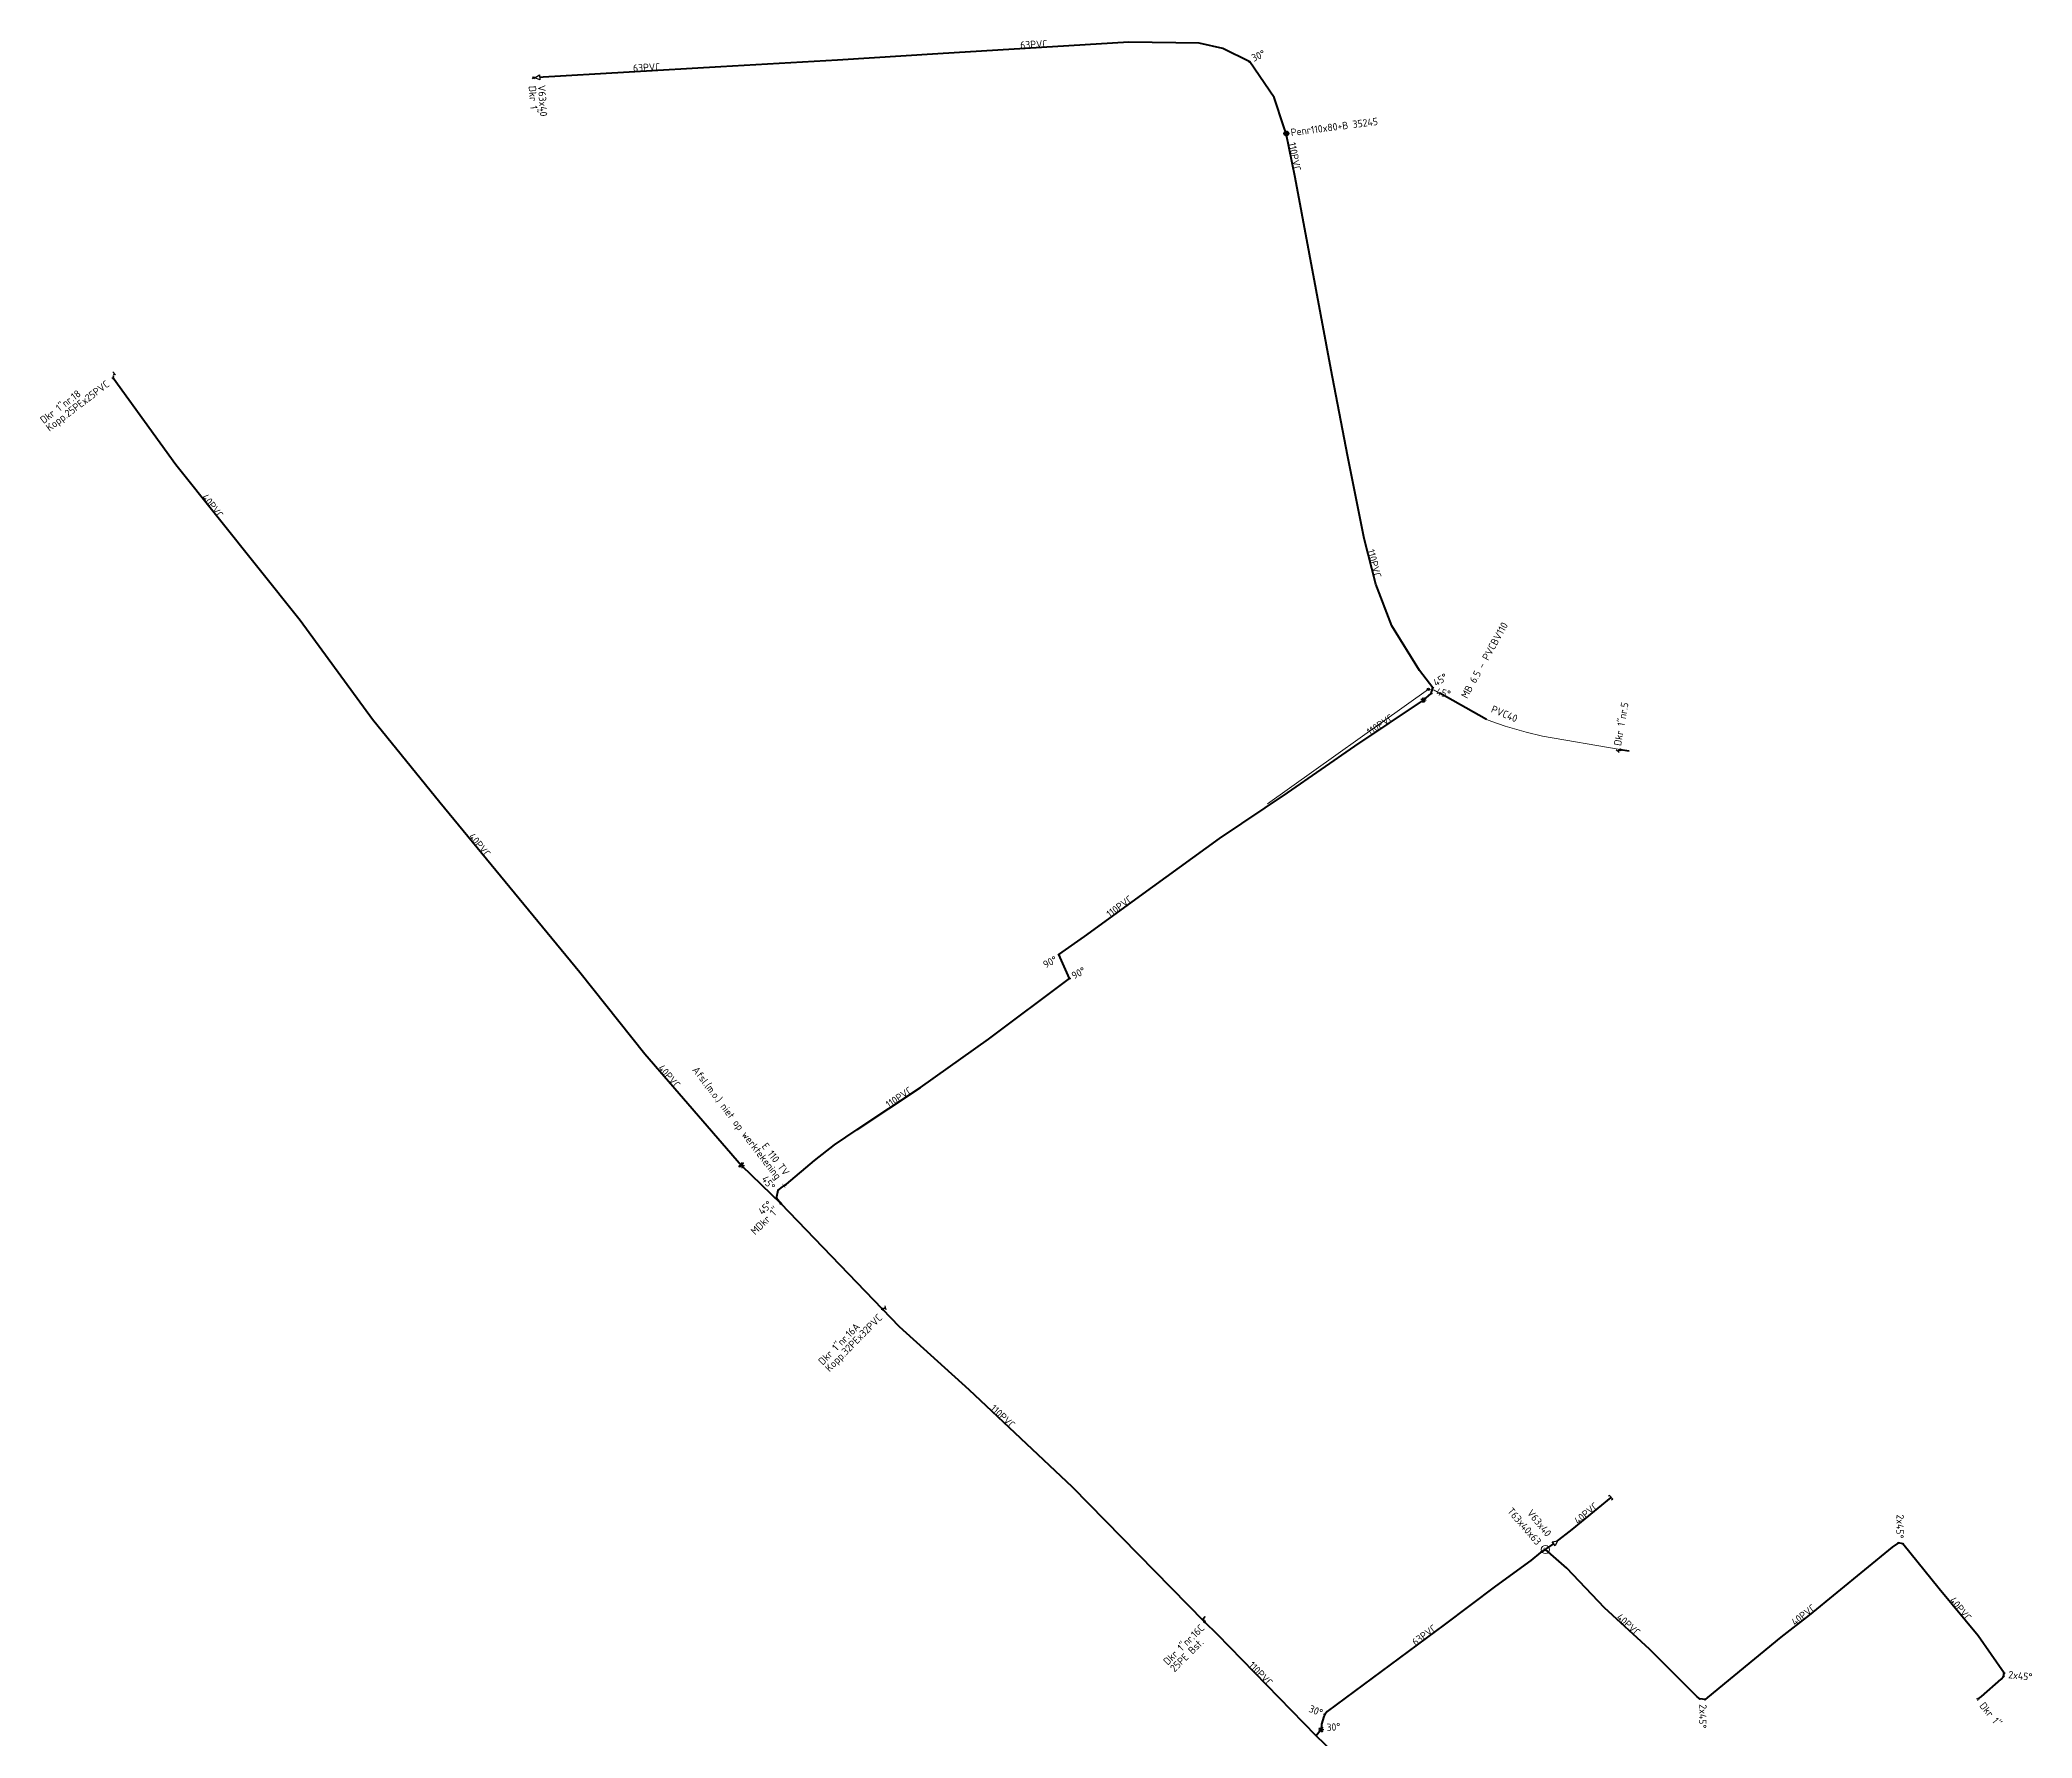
# Model space of a CAD drawing. Extents: x 164354 to 164697, y 386046 to 386431.
# Drawn here: x 164353.7 to 164596.3, y 386223.9 to 386430.7 of the extents above; entities that cross this region are included whole.
import ezdxf
from ezdxf.enums import TextEntityAlignment as Align

# ---------------------------------------------------------------- set-up
doc = ezdxf.new("R2010")
doc.units = 0
doc.linetypes.add('KL-WATERNIEUW-N', pattern=[7.5, 6, -1.5])
for name, color, linetype, lineweight in [('B04-OI-KL-WATER_DISTRIBUTIELEIDING_PVC_40-G', 5, 'KL-WATER-SO', 50), ('N01-OI-KL-WATER-T18', 10, 'Continuous', 18), ('N01-OI-KL-WATER_DISTRIBUTIELEIDING_PVC_40-G', 201, 'Continuous', 50), ('N01-OI-KL-WATER_HUISAANSLUITING_PE_25-G', 13, 'KL-WATERNIEUW-N', 35), ('N01-OI-KL-WATER_HULPSTUK-S-500', 161, 'Continuous', 25), ('N02-OI-KL-WATER-T18', 10, 'Continuous', 18), ('N02-OI-KL-WATER_DISTRIBUTIELEIDING_PVC_40-G', 201, 'Continuous', 50), ('N02-OI-KL-WATER_DISTRIBUTIELEIDING_PVC_63-G', 151, 'Continuous', 50), ('N02-OI-KL-WATER_HULPSTUK-S-500', 161, 'Continuous', 25), ('N03-OI-KL-OPMERKING-T18', 10, 'Continuous', 18), ('N03-OI-KL-WATER-T18', 10, 'Continuous', 18), ('N03-OI-KL-WATER_DISTRIBUTIELEIDING_PVC_40-G', 201, 'Continuous', 50), ('N03-OI-KL-WATER_DISTRIBUTIELEIDING_PVC_63-G', 151, 'Continuous', 50), ('N03-OI-KL-WATER_DISTRIBUTIELEIDING_PVCBV_110-G', 150, 'Continuous', 50), ('N03-OI-KL-WATER_HUISAANSLUITING_PE_25-G', 13, 'Continuous', 35), ('N03-OI-KL-WATER_HUISAANSLUITING_PE_32-G', 13, 'Continuous', 35), ('N03-OI-KL-WATER_HULPSTUK-S-500', 161, 'Continuous', 25), ('N04-OI-KL-OPMERKING-T18', 10, 'Continuous', 18), ('N04-OI-KL-WATER_DISTRIBUTIELEIDING_PVC_63-G', 151, 'Continuous', 50), ('N04-OI-KL-WATER_DISTRIBUTIELEIDING_PVCBV_110-G', 150, 'Continuous', 50), ('N04-OI-KL-WATER_HUISAANSLUITING_PE_25-G', 13, 'Continuous', 35), ('N04-OI-KL-WATER_HULPSTUK-S-500', 161, 'Continuous', 25), ('T04-OI-KL-WATER_DISTRIBUTIELEIDING_PVC-G', 131, 'KL-WATER-T', 18), ('T04-OI-KL-WATER_DISTRIBUTIELEIDING_PVC-T18', 10, 'Continuous', 18), ('T04-OI-KL-WATER_HULPSTUK-S', 131, 'Continuous', 25), ('T04-OI-KL-WATER_MANTELBUIS_PVCBV-G', 131, 'KL-WATER-T', 100), ('T04-OI-KL-WATER_MANTELBUIS_PVCBV-T18', 10, 'Continuous', 18)]:
    doc.layers.add(name, color=color, linetype=linetype, lineweight=lineweight)
doc.styles.add('NLCS-ISO', font='NLCS-ISO.ttf')
doc.styles.add('NLCS-ISO-M500-T18', font='NLCS-ISO.ttf', dxfattribs={"height": 0.9})
doc.linetypes.add('KL-WATER-SO', pattern='A,7,-0.5,[168,NLCS.SHX,S=0.75,R=0,X=0.75,Y=0],-2', length=9.5)
doc.linetypes.add('KL-WATER-T', pattern='A,3.5,[7,pj.shx,S=1,R=0,X=0,Y=0],3.5,-0.5,[168,NLCS.SHX,S=0.75,R=0,X=0.75,Y=0],-2', length=9.5)

# ---------------------------------------------------------------- blocks, each defined once
blk = doc.blocks.new('SKL-WTB_HULP_BOCHT-SO')
blk.add_circle((0, 0), 0.15)
blk = doc.blocks.new('SKL-WTB_HULP_DIENSTKRAAN_NEN3116-SO')
for points in [[(-0.23, 0.23), (0.23, -0.23)], [(-0.23, -0.23), (0.23, 0.23)]]:
    blk.add_lwpolyline(points)
blk = doc.blocks.new('SKL-WTB_HULP_VERLOOP_NEN3116-SO')
blk.add_wipeout([(-0.59, 0), (-0.51, -0.43), (0.58, 0), (-0.51, 0.43)])
blk.add_lwpolyline([(-0.6, 0.6), (0.6, 0), (-0.6, -0.6)], close=True)
blk = doc.blocks.new('SKL-WTB_HULP_EINDKAP-SO')
for p, q in [((0, -0.62), (0, 0.62)), ((0, 0.62), (0.35, 0.62)), ((0, -0.62), (0.35, -0.62))]:
    blk.add_line(p, q)
blk = doc.blocks.new('SKL-WTB_HULP_T STUK-SO')
at = {"color": 0, "linetype": 'ByBlock', "lineweight": 18}
blk.add_circle((0, 0), 1, dxfattribs=at)
at = {"color": 0, "linetype": 'ByBlock', "lineweight": -2, "style": 'NLCS-ISO'}
blk.add_text('T', height=1, dxfattribs=at).set_placement((0, 0), align=Align.MIDDLE_CENTER)
at = {"color": 0, "linetype": 'ByBlock', "lineweight": 18, "style": 'NLCS-ISO', "flags": 1}
for tag, p in [('TYPE', (1.5, 0)), ('LABEL', (1.5, -1.5)), ('OMSCHRIJVING', (1.5, -3))]:
    blk.add_attdef(tag, p, '', height=1, dxfattribs=at)
blk = doc.blocks.new('SKL-WTB_HULP_ALGEMEEN_OVERGANG_NEN3116-SO')
blk.add_lwpolyline([(-0.25, -0.43), (0.25, 0.43)])
blk = doc.blocks.new('SKL-WTB_HULP_AFSLUITER_NEN3116-SO')
at = {"const_width": 0.1}
blk.add_lwpolyline([(0, 0.6), (0, -0.6)], dxfattribs=at)
blk = doc.blocks.new('SKL-WTB_HULP_DEELREVISIEOVERGANG-SO')
for points in [[(-0.66, 0), (0.66, 0)], [(-0.47, 0.47), (0.47, -0.47)], [(-0.47, -0.47), (0.47, 0.47)], [(0, -0.66), (0, 0.66)]]:
    blk.add_lwpolyline(points)
blk = doc.blocks.new('SKL-WTB_HULP_BRANDKRAAN_NEN3116-SO')
h = blk.add_hatch(color=256)
h.dxf.hatch_style = 1
h.paths.add_polyline_path([(0.6, 0, 1), (-0.6, 0, 1)])
blk.add_circle((0, 0), 0.6)
blk = doc.blocks.new('SKL-WTB_HULP_MATERIAAL_OVERGANG_NEN3116-SO')
blk.add_lwpolyline([(-0.25, -0.43), (0.25, 0.43)])

msp = doc.modelspace()

# ---------------------------------------------------------------- linework, layer by layer
at = {"layer": 'B04-OI-KL-WATER_DISTRIBUTIELEIDING_PVC_40-G', "ltscale": 0.05}
msp.add_polyline3d([(164546.11, 386344.26, 15.49), (164547.21, 386344.12, 15.36)], dxfattribs=at)
at = {"layer": 'N01-OI-KL-WATER_DISTRIBUTIELEIDING_PVC_40-G', "ltscale": 0.05}
msp.add_polyline3d([(164362.65, 386389.51, 16.28), (164370.29, 386378.99, 16.26), (164385.41, 386360.01, 16.09), (164394.23, 386347.99, 16.75), (164402.43, 386337.88, 15.91), (164419.47, 386317.18, 16.08), (164427.39, 386307.23, 16.05), (164439.17, 386293.66, 16.13)], dxfattribs=at)
at = {"layer": 'N01-OI-KL-WATER_HUISAANSLUITING_PE_25-G', "ltscale": 0.05}
msp.add_polyline3d([(164362.65, 386389.51, 16.28), (164362.79, 386390.06, 16.21)], dxfattribs=at)
at = {"layer": 'N02-OI-KL-WATER_DISTRIBUTIELEIDING_PVC_40-G', "elevation": 15.57}
msp.add_lwpolyline([(164538.26, 386247.79), (164540.27, 386249.32), (164545.01, 386253.25)], dxfattribs=at)
at = {"layer": 'N02-OI-KL-WATER_DISTRIBUTIELEIDING_PVC_40-G', "ltscale": 0.05}
msp.add_polyline3d([(164589.65, 386228.69, 15.63), (164590.09, 386229.02, 15.57), (164592.47, 386231.13, 15.52), (164592.77, 386231.46, 15.57), (164592.84, 386231.87, 15.63), (164589.68, 386236.39, 15.57), (164584.94, 386242.11, 15.58), (164580.5, 386247.61, 15.59), (164579.98, 386247.7, 15.55), (164579.22, 386247.19, 15.56), (164569.11, 386238.92, 15.62), (164565.67, 386236.22, 15.59), (164556.74, 386228.9, 15.71), (164556.44, 386228.65, 15.7), (164555.8, 386228.71, 15.7), (164555.5, 386228.98, 15.67), (164549.66, 386234.79, 15.59), (164544.21, 386239.81, 15.53), (164539.6, 386244.63, 15.71), (164537.01, 386246.9, 15.61)], dxfattribs=at)
at = {"layer": 'N02-OI-KL-WATER_DISTRIBUTIELEIDING_PVC_63-G', "ltscale": 0.05}
msp.add_polyline3d([(164538.26, 386247.79, 15.57), (164537.15, 386247.03, 15.62), (164537.01, 386246.9, 15.61), (164536.42, 386246.52, 15.62), (164535.25, 386245.56, 15.69), (164530.95, 386242.43, 15.56), (164524.68, 386237.72, 15.64), (164510.46, 386227.17, 15.71), (164510.14, 386226.84, 15.77), (164510.03, 386226.57, 15.77), (164509.76, 386225.63, 15.83), (164509.7, 386225.01, 15.87)], dxfattribs=at)
at = {"layer": 'N03-OI-KL-WATER_DISTRIBUTIELEIDING_PVC_40-G', "ltscale": 0.05}
msp.add_polyline3d([(164439.17, 386293.66, 16.13), (164443.95, 386289.01, 16.33)], dxfattribs=at)
at = {"layer": 'N03-OI-KL-WATER_DISTRIBUTIELEIDING_PVC_63-G', "ltscale": 0.05}
for points in [[(164509.7, 386225.01, 15.87), (164509.1, 386224.22, 15.89)], [(164509.7, 386225.01, 15.87), (164509.74, 386224.67, 15.9)]]:
    msp.add_polyline3d(points, dxfattribs=at)
at = {"layer": 'N03-OI-KL-WATER_DISTRIBUTIELEIDING_PVCBV_110-G', "ltscale": 0.05}
for points in [[(164444.3, 386291.17, 17.22), (164444.61, 386291.39, 16.16), (164448.03, 386294.26, 16.08), (164450.49, 386296.14, 15.93), (164453.24, 386298.04, 15.83), (164460.94, 386303.14, 15.83), (164469.2, 386309.03, 15.88), (164479.09, 386316.4, 15.79), (164477.79, 386319.31, 15.67), (164480.9, 386321.52, 15.64), (164489.23, 386327.58, 15.55), (164497.33, 386333.45, 15.51), (164505.6, 386339.02, 15.53), (164513.8, 386344.69, 15.47), (164522.16, 386350.3, 15.36)], [(164529.94, 386204.17, 15.96), (164509.1, 386224.22, 15.89), (164497.08, 386236.54, 15.98), (164495.53, 386238.11, 15.99), (164479.43, 386254.51, 16.1), (164466.86, 386266.34, 15.95), (164458.38, 386274, 15.48), (164456.33, 386276.14, 15.6), (164443.95, 386289.01, 16.33), (164443.4, 386289.68, 16.27), (164443.61, 386290.64, 16.66), (164444.3, 386291.17, 17.22), (164444.3, 386291.17, 17.22), (164444.3, 386291.17, 17.22)]]:
    msp.add_polyline3d(points, dxfattribs=at)
at = {"layer": 'N03-OI-KL-WATER_HUISAANSLUITING_PE_25-G', "ltscale": 0.05}
msp.add_polyline3d([(164495.53, 386238.11, 15.99), (164495.35, 386238.46, 15.99), (164495.6, 386238.76, 15.99)], dxfattribs=at)
at = {"layer": 'N03-OI-KL-WATER_HUISAANSLUITING_PE_32-G', "ltscale": 0.05}
msp.add_polyline3d([(164456.33, 386276.14, 15.6), (164456.34, 386276.14, 15.3), (164456.65, 386276.33, 15)], dxfattribs=at)
at = {"layer": 'N03-OI-KL-WATER_HULPSTUK-S-500'}
for p, q in [((164438.94, 386293.46, 16.13), (164438.82, 386293.59, 16.13)), ((164439.41, 386293.87, 16.13), (164438.94, 386293.46, 16.13)), ((164439.41, 386293.87, 16.13), (164439.3, 386294, 16.13))]:
    msp.add_line(p, q, dxfattribs=at)
at = {"layer": 'N04-OI-KL-WATER_DISTRIBUTIELEIDING_PVC_63-G', "ltscale": 0.05}
msp.add_polyline3d([(164505.47, 386419.25, 15.96), (164505.18, 386420.09, 15.86), (164504.01, 386423.65, 15.86), (164501.01, 386427.97, 15.33), (164501.01, 386427.97, 15.33), (164497.74, 386429.61, 15.33), (164497.74, 386429.61, 15.33), (164494.85, 386430.26, 15.35), (164486.31, 386430.37, 15.33), (164463.06, 386428.94, 15.22), (164450.85, 386428.18, 15.24), (164436.62, 386427.38, 15.32), (164414.3, 386426.07, 15.35), (164413.82, 386426.03, 15.31)], dxfattribs=at)
at = {"layer": 'N04-OI-KL-WATER_DISTRIBUTIELEIDING_PVCBV_110-G', "ltscale": 0.05}
msp.add_polyline3d([(164522.16, 386350.3, 15.36), (164523.11, 386351.09, 15.43), (164523.3, 386351.8, 15.5), (164521.69, 386353.91, 15.42), (164518.33, 386359.33, 15.34), (164516.37, 386364.39, 15.41), (164514.93, 386369.95, 15.28), (164512.91, 386380.11, 15.34), (164510.92, 386390.45, 15.32), (164509.1, 386400.25, 15.19), (164506.54, 386413.91, 15.09), (164505.47, 386419.25, 15.96)], dxfattribs=at)
at = {"layer": 'N04-OI-KL-WATER_HUISAANSLUITING_PE_25-G', "ltscale": 0.05}
msp.add_polyline3d([(164546.11, 386344.26, 15.49), (164545.82, 386344.07, 15.47)], dxfattribs=at)
at = {"layer": 'T04-OI-KL-WATER_DISTRIBUTIELEIDING_PVC-G', "flags": 128}
msp.add_lwpolyline([(164503.17, 386337.68), (164522.76, 386351.61), (164523.23, 386351.56), (164523.45, 386351.5), (164523.59, 386351.44), (164523.64, 386351.41), (164523.77, 386351.33), (164524.14, 386351.12), (164529.83, 386347.95), (164530.49, 386347.68), (164532.1, 386347.1), (164534.65, 386346.37), (164536.66, 386345.92), (164546.12, 386344.3)], dxfattribs=at)
at = {"layer": 'T04-OI-KL-WATER_MANTELBUIS_PVCBV-G', "flags": 128}
msp.add_lwpolyline([(164529.83, 386347.95), (164524.14, 386351.12)], dxfattribs=at)

# ---------------------------------------------------------------- block references
at = {"layer": 'N01-OI-KL-WATER_HULPSTUK-S-500', "ltscale": 0.05, "xscale": 0.5, "yscale": 0.5, "zscale": 0.5}
for name, p, rotation in [('SKL-WTB_HULP_DIENSTKRAAN_NEN3116-SO', (164362.65, 386389.51, 16.28), 305.9669197735357), ('SKL-WTB_HULP_ALGEMEEN_OVERGANG_NEN3116-SO', (164362.79, 386390.06, 16.21), 254.0994679257031)]:
    msp.add_blockref(name, p, dxfattribs=dict(at, rotation=rotation))
at = {"layer": 'N02-OI-KL-WATER_HULPSTUK-S-500', "ltscale": 0.05, "xscale": 0.5, "yscale": 0.5, "zscale": 0.5}
for name, p, rotation in [('SKL-WTB_HULP_EINDKAP-SO', (164545.01, 386253.25, 15.49), 219.660083518696), ('SKL-WTB_HULP_BOCHT-SO', (164579.98, 386247.7, 15.55), 350.8054882600593), ('SKL-WTB_HULP_BOCHT-SO', (164580.5, 386247.61, 15.59), 3.340920718318939), ('SKL-WTB_HULP_BOCHT-SO', (164592.77, 386231.46, 15.57), 227.5318726087456), ('SKL-WTB_HULP_BOCHT-SO', (164592.84, 386231.87, 15.63), 260.0270681425907), ('SKL-WTB_HULP_BOCHT-SO', (164555.8, 386228.71, 15.7), 354.6032673837773), ('SKL-WTB_HULP_BOCHT-SO', (164556.44, 386228.65, 15.7), 357.8831301419991), ('SKL-WTB_HULP_DIENSTKRAAN_NEN3116-SO', (164589.65, 386228.69, 15.63), 212.8310284885891), ('SKL-WTB_HULP_BOCHT-SO', (164510.14, 386226.84), 249.2258608005639), ('SKL-WTB_HULP_BOCHT-SO', (164509.7, 386225.01, 15.87), 277.4914778060326)]:
    msp.add_blockref(name, p, dxfattribs=dict(at, rotation=rotation))
at = {"layer": 'N03-OI-KL-WATER_HULPSTUK-S-500', "ltscale": 0.05, "xscale": 0.5, "yscale": 0.5, "zscale": 0.5}
for name, p, rotation in [('SKL-WTB_HULP_BOCHT-SO', (164477.79, 386319.31, 15.67), 3.134538483501241), ('SKL-WTB_HULP_BOCHT-SO', (164479.09, 386316.4, 15.79), 334.3461439620744), ('SKL-WTB_HULP_DEELREVISIEOVERGANG-SO', (164439.17, 386293.66, 16.13), 315.7760580850746), ('SKL-WTB_HULP_BOCHT-SO', (164443.61, 386290.64, 16.66), 257.8163434114167), ('SKL-WTB_HULP_DIENSTKRAAN_NEN3116-SO', (164443.95, 386289.01, 16.33), 313.8767736325938), ('SKL-WTB_HULP_AFSLUITER_NEN3116-SO', (164444.3, 386291.17, 17.22), 217.3314186883929), ('SKL-WTB_HULP_DIENSTKRAAN_NEN3116-SO', (164456.33, 386276.14, 15.6), 313.8767736007018), ('SKL-WTB_HULP_ALGEMEEN_OVERGANG_NEN3116-SO', (164456.65, 386276.33, 15), 223.1809593910023), ('SKL-WTB_HULP_DIENSTKRAAN_NEN3116-SO', (164495.53, 386238.11, 15.99), 314.4754871691991), ('SKL-WTB_HULP_AFSLUITER_NEN3116-SO', (164509.1, 386224.22, 15.89), 45.63563602861177), ('SKL-WTB_HULP_DEELREVISIEOVERGANG-SO', (164509.7, 386225.01, 15.87), 277.4914778054336)]:
    msp.add_blockref(name, p, dxfattribs=dict(at, rotation=rotation))
at = {"layer": 'N04-OI-KL-WATER_HULPSTUK-S-500', "ltscale": 0.05, "xscale": 0.5, "yscale": 0.5, "zscale": 0.5}
for name, p, rotation in [('SKL-WTB_HULP_BOCHT-SO', (164501.01, 386427.97, 15.33), 248.1461068030951), ('SKL-WTB_HULP_BRANDKRAAN_NEN3116-SO', (164505.47, 386419.25, 15.96), 281.3099324723477), ('SKL-WTB_HULP_DEELREVISIEOVERGANG-SO', (164522.16, 386350.3, 15.36), 213.8620742792357), ('SKL-WTB_HULP_BOCHT-SO', (164523.11, 386351.09, 15.43), 219.4198466574167), ('SKL-WTB_HULP_BOCHT-SO', (164523.3, 386351.8, 15.5), 254.9343776247121), ('SKL-WTB_HULP_MATERIAAL_OVERGANG_NEN3116-SO', (164545.8, 386344.07, 15.47), 80.58388014999174), ('SKL-WTB_HULP_DIENSTKRAAN_NEN3116-SO', (164546.11, 386344.26, 15.49), 350.2845558071929), ('SKL-WTB_HULP_BOCHT-SO', (164443.4, 386289.68, 16.27), 309.3732542835021)]:
    msp.add_blockref(name, p, dxfattribs=dict(at, rotation=rotation))
at = {"layer": 'T04-OI-KL-WATER_HULPSTUK-S', "rotation": 45}
msp.add_blockref('SKL-WTB_HULP_BOCHT-SO', (164522.76, 386351.61), dxfattribs=at)

# ---------------------------------------------------------------- texts
at = {"layer": 'N01-OI-KL-WATER-T18', "ltscale": 0.05, "style": 'NLCS-ISO-M500-T18'}
for s, rotation, p in [('Kopp.25PEx25PVC', 37.2878, (164354.92, 386382.95)), ('Dkr 1"nr.18', 37.2878, (164354.21, 386383.89)), ('40PVC', 307.6614, (164373.4, 386374.96, 16.22)), ('40PVC', 309.2215, (164405.88, 386333.65, 15.95)), ('40PVC', 310.9703, (164428.93, 386305.45, 16.06))]:
    msp.add_text(s, height=0.9, rotation=rotation, dxfattribs=at).set_placement(p)
at = {"layer": 'N02-OI-KL-WATER-T18', "ltscale": 0.05, "style": 'NLCS-ISO-M500-T18'}
for s, rotation, p in [('T63x40x63', 310.8249, (164532.3, 386251.53)), ('40PVC', 39.6601, (164540.97, 386249.9, 15.57)), ('2x45%%D', 269.06, (164579.75, 386251.18)), ('40PVC', 309.6238, (164586.13, 386240.67, 15.58)), ('40PVC', 317.3803, (164545.59, 386238.55, 15.54)), ('40PVC', 37.9984, (164567.39, 386237.57, 15.61)), ('63PVC', 36.5532, (164521.2, 386235.14, 15.66)), ('2x45%%D', 353.4777, (164593.32, 386231.25)), ('30%%D', 337.6944, (164508.12, 386227.18)), ('2x45%%D', 269.06, (164555.74, 386228.07)), ('Dkr 1"', 309.3158, (164589.78, 386227.85)), ('30%%D', 3.2127, (164510.39, 386224.8))]:
    msp.add_text(s, height=0.9, rotation=rotation, dxfattribs=at).set_placement(p)
at = {"layer": 'N03-OI-KL-OPMERKING-T18', "ltscale": 0.05, "style": 'NLCS-ISO-M500-T18'}
for s, rotation, p in [('110PVC', 33.8621, (164515.66, 386345.94, 15.45)), ('110PVC', 36.0163, (164483.99, 386323.77, 15.6)), ('90%%D', 27.4437, (164476.16, 386317.62)), ('90%%D', 27.4437, (164479.62, 386316.27)), ('110PVC', 33.5523, (164457.09, 386300.59, 15.83)), ('E 110 TV', 307.3314, (164441.55, 386295.97, 17.22))]:
    msp.add_text(s, height=0.9, rotation=rotation, dxfattribs=at).set_placement(p)
at = {"layer": 'N03-OI-KL-WATER-T18', "ltscale": 0.05, "style": 'NLCS-ISO-M500-T18'}
for s, rotation, p in [('Afsl.(m.o.) niet op werktekening', 307.3314, (164433.11, 386305.26, 17.22)), ('45%%D', 307.3314, (164441.54, 386291.96, 17.22)), ('45%%D', 44.3168, (164441.72, 386287.56)), ('MDkr 1"', 44.3168, (164440.81, 386285.13)), ('Kopp.32PEx32PVC', 45.3715, (164449.88, 386268.46)), ('Dkr 1"nr.16A', 45.3715, (164449.04, 386269.28)), ('110PVC', 316.7323, (164469.37, 386263.98, 15.98)), ('Dkr 1"nr.16C', 44.6008, (164491.03, 386232.76)), ('25PE Bst.', 44.6008, (164491.86, 386231.93)), ('110PVC', 314.3079, (164500.79, 386232.73, 15.95))]:
    msp.add_text(s, height=0.9, rotation=rotation, dxfattribs=at).set_placement(p)
at = {"layer": 'N04-OI-KL-OPMERKING-T18', "ltscale": 0.05, "style": 'NLCS-ISO-M500-T18'}
for s, rotation, p in [('63PVC', 3.5271, (164473.1, 386429.56, 15.27)), ('63PVC', 3.3802, (164425.97, 386426.76, 15.34)), ('30%%D', 24.2376, (164501.48, 386427.97)), ('Penr110x80+B 35245', 7.4234, (164506.07, 386418.93)), ('110PVC', 281.3099, (164505.71, 386418.08, 15.77)), ('110PVC', 284.5613, (164515.3, 386368.52, 15.31)), ('45%%D', 31.9227, (164523.71, 386351.92)), ('45%%D', 347.1579, (164523.64, 386350.92)), ('Dkr 1"nr.5', 79.999, (164546.21, 386344.67))]:
    msp.add_text(s, height=0.9, rotation=rotation, dxfattribs=at).set_placement(p)
at = {"layer": 'T04-OI-KL-WATER_DISTRIBUTIELEIDING_PVC-T18', "style": 'NLCS-ISO-M500-T18'}
msp.add_text('PVC40', height=0.9, rotation=337.282, dxfattribs=at).set_placement((164530.31, 386348.85))
at = {"layer": 'T04-OI-KL-WATER_MANTELBUIS_PVCBV-T18', "style": 'NLCS-ISO-M500-T18'}
msp.add_text('MB 6.5 - PVCBV110', height=0.9, rotation=60.9309, dxfattribs=at).set_placement((164527.47, 386350.41))

# ---------------------------------------------------------------- next in the draw order: block references
at = {"layer": 'N02-OI-KL-WATER_HULPSTUK-S-500', "ltscale": 0.05, "xscale": 0.5, "yscale": 0.5, "zscale": 0.5, "rotation": 37.22597261286232}
msp.add_blockref('SKL-WTB_HULP_VERLOOP_NEN3116-SO', (164538.26, 386247.79, 15.57), dxfattribs=at)
at = {"layer": 'N04-OI-KL-WATER_HULPSTUK-S-500', "ltscale": 0.05, "xscale": 0.5, "yscale": 0.5, "zscale": 0.5, "rotation": 183.8061686942372}
msp.add_blockref('SKL-WTB_HULP_VERLOOP_NEN3116-SO', (164414.3, 386426.07, 15.35), dxfattribs=at)

# ---------------------------------------------------------------- next in the draw order: block references
at = {"layer": 'N02-OI-KL-WATER_HULPSTUK-S-500', "ltscale": 0.05, "xscale": 0.5, "yscale": 0.5, "zscale": 0.5, "rotation": 43.55692852259675}
msp.add_blockref('SKL-WTB_HULP_T STUK-SO', (164537.01, 386246.9, 15.61), dxfattribs=at)
at = {"layer": 'N04-OI-KL-WATER_HULPSTUK-S-500', "ltscale": 0.05, "xscale": 0.5, "yscale": 0.5, "zscale": 0.5, "rotation": 3.80616871012501}
msp.add_blockref('SKL-WTB_HULP_DIENSTKRAAN_NEN3116-SO', (164413.82, 386426.03, 15.31), dxfattribs=at)

# ---------------------------------------------------------------- next in the draw order: texts
at = {"layer": 'N02-OI-KL-WATER-T18', "ltscale": 0.05, "style": 'NLCS-ISO-M500-T18'}
msp.add_text('V63x40', height=0.9, rotation=309.2173, dxfattribs=at).set_placement((164534.71, 386251.32))
at = {"layer": 'N04-OI-KL-OPMERKING-T18', "ltscale": 0.05, "style": 'NLCS-ISO-M500-T18'}
for s, p in [('Dkr 1"', (164413.24, 386425.03, 15.35)), ('V63x40', (164414.37, 386425.12, 15.35))]:
    msp.add_text(s, height=0.9, rotation=273.8062, dxfattribs=at).set_placement(p)

doc.saveas('drawing.dxf')
